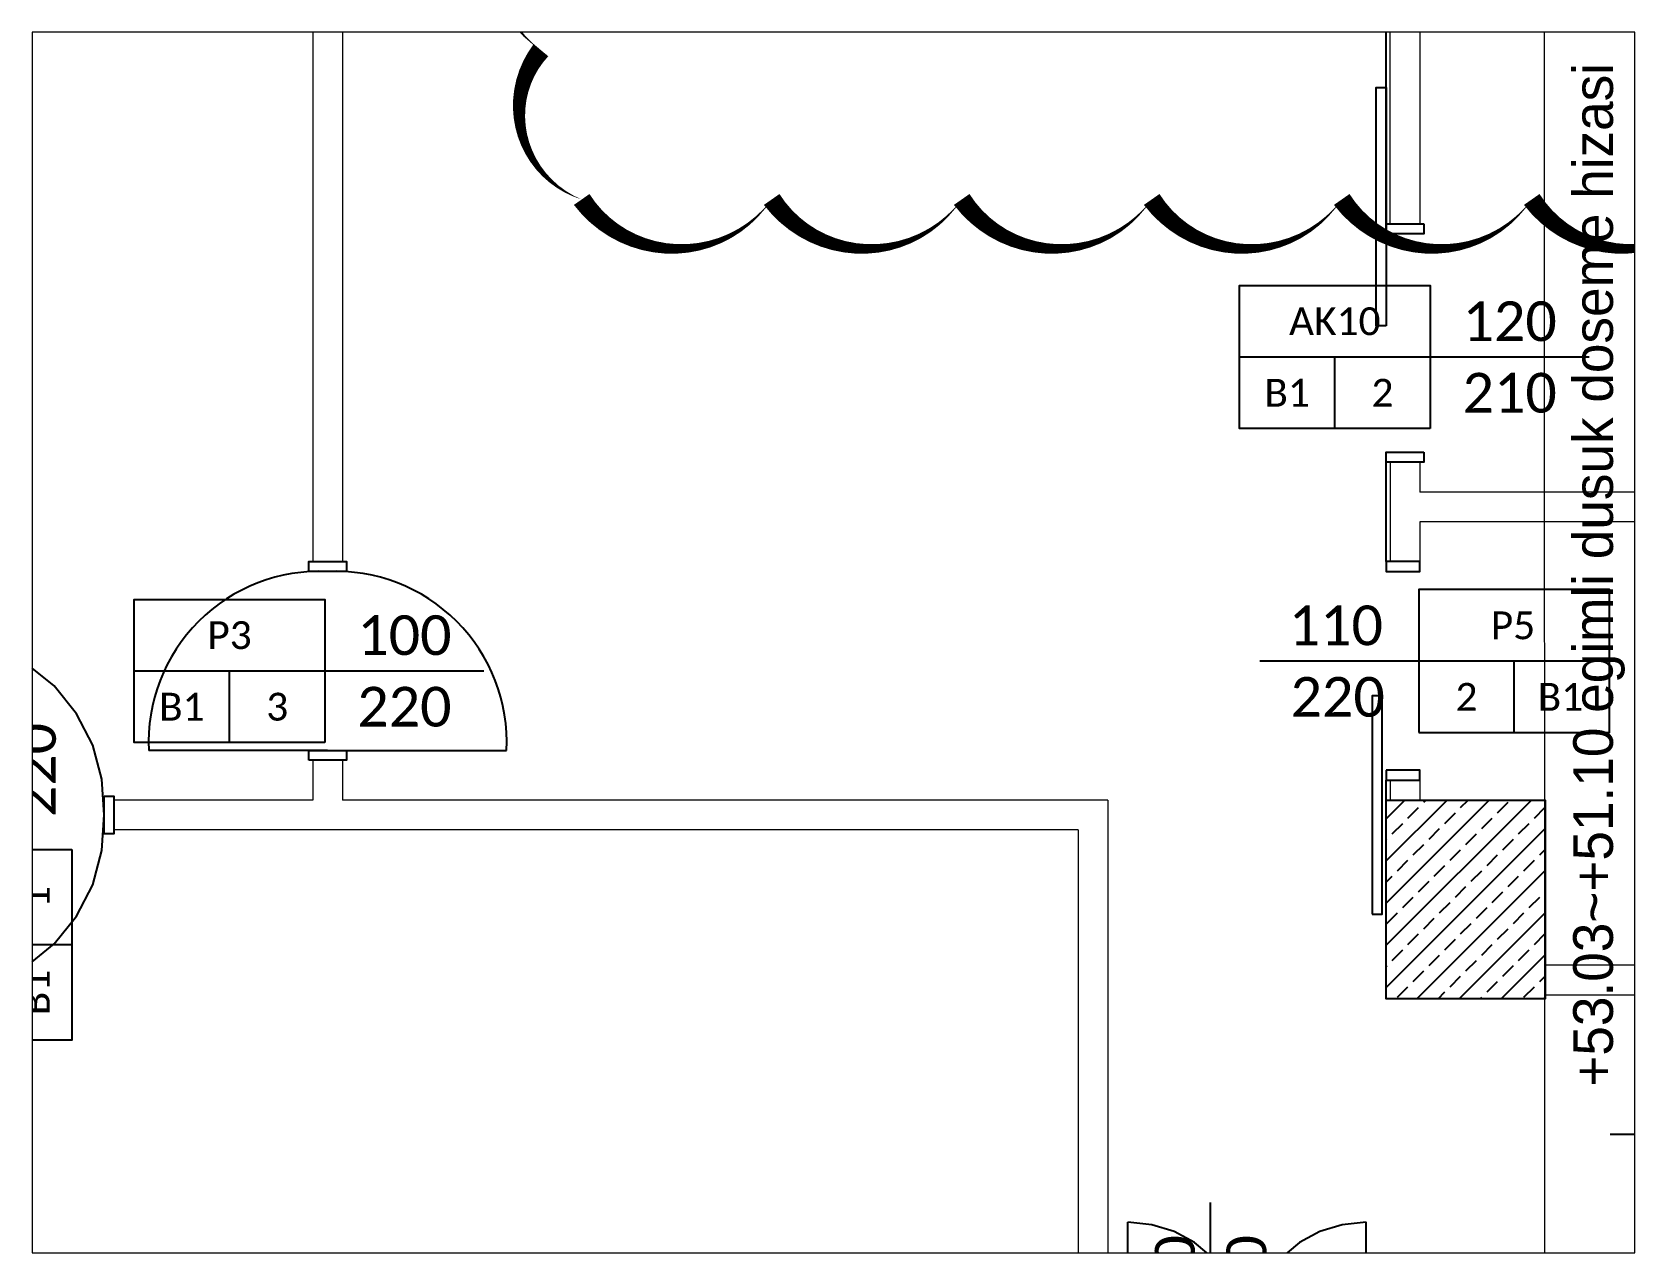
# Paper-space layout 'Layout1' of a CAD drawing. Header units: metres. Extents: x 1.05 to 9.45, y 0.8 to 7.2.
# The model-space entities are those that its viewports show. They can reach past a viewport. Long polylines and large blocks are cut down to what shows.
import ezdxf
from ezdxf.enums import TextEntityAlignment as Align

# ---------------------------------------------------------------- set-up
doc = ezdxf.new("R2010")
doc.units = ezdxf.units.M
doc.header["$MEASUREMENT"] = 0
doc.linetypes.add('DOT2', pattern=[0.125, 0, -0.125])
doc.linetypes.add('HIDDEN', pattern=[9.525, 6.35, -3.175])
doc.layers.get('0').update_dxf_attribs({"color": 30, "lineweight": 0})
for name, color, linetype in [('AG-DOOR', 2, 'Continuous'), ('AG-DOOR-NOTATION-WOODDEN', 60, 'Continuous'), ('AG-DOOR-OPENING', 9, 'HIDDEN'), ('AG-DOOR-POLYETHYLENE', 213, 'Continuous'), ('AG-PLASTER', 73, 'Continuous'), ('V-0_Hatch_Concrete', 252, 'Continuous'), ('V-2_Column', 160, 'Continuous')]:
    doc.layers.add(name, color=color, linetype=linetype)
for name, color, linetype, lineweight in [('AG-Wall', 4, 'Continuous', 20), ('HOLD', 7, 'Continuous', 0), ('shaft', 3, 'Continuous', 20)]:
    doc.layers.add(name, color=color, linetype=linetype, lineweight=lineweight)
doc.styles.add('CALIBRI LIGHT', font='calibril.ttf')
doc.styles.add('IIS IKEA SANS', font='')
doc.styles.get('IIS IKEA SANS').set_extended_font_data('IKEA Sans')

# ---------------------------------------------------------------- blocks, each defined once
blk = doc.blocks.new('$0$150714_ARSA$0$KOLON 80X120')
at = {"layer": 'V-0_Hatch_Concrete'}
h = blk.add_hatch(dxfattribs=at)
h.set_pattern_fill('ANSI33', color=256, scale=60)
h.set_pattern_definition([(45, (-19036.79, -4512.143), (-10.606602, 10.606602), []), (45, (-19026.183, -4512.143), (-10.606602, 10.606602), [7.5, -3.75])])
h.paths.add_polyline_path([(0, 100), (80, 100), (80, 0), (0, 0)])
blk.add_lwpolyline([(0, 100), (80, 100), (80, 0), (0, 0), (0, 100)])
blk = doc.blocks.new('*U118')
blk.add_lwpolyline([(1000, -450), (2200, -450), (2200, 450), (1000, 450)], close=True)
for points in [[(2200, 0), (0, 0)], [(1600, -450), (1600, 0)]]:
    blk.add_lwpolyline(points)
at = {"style": 'CALIBRI LIGHT'}
for tag, height, p in [('GENİŞLİK', 250, (500, 225)), ('KAPIKODU', 175, (1600, 225)), ('YÜKSEKLİK', 250, (500, -225)), ('KATTAKI.SAYISI', 175, (1300, -225)), ('BULUNDUGU.KAT', 175, (1900, -225))]:
    blk.add_attdef(tag, text='', height=height, dxfattribs=at).set_placement(p, align=Align.MIDDLE_CENTER)

msp = doc.modelspace()

# ---------------------------------------------------------------- linework, layer by layer
at = {"layer": 'AG-DOOR'}
for points in [[(-918.44, -4707.29), (-923.44, -4707.29), (-923.44, -4587.29), (-918.44, -4587.29), (-918.44, -4707.29)], [(-899.44, -4655.88), (-899.44, -4660.88), (-918.44, -4660.88), (-918.44, -4655.88), (-899.44, -4655.88)], [(-899.44, -4770.88), (-899.44, -4775.88), (-918.44, -4775.88), (-918.44, -4770.88), (-899.44, -4770.88)]]:
    msp.add_lwpolyline(points, dxfattribs=at)
at = {"layer": 'AG-DOOR', "ltscale": 0.3}
for points in [[(-1460.44, -4830.88), (-1460.44, -4825.88), (-1441.44, -4825.88), (-1441.44, -4830.88)], [(-918.44, -4825.88), (-918.44, -4830.88), (-901.44, -4830.88), (-901.44, -4825.88)], [(-925.44, -5003.38), (-920.44, -5003.38), (-920.44, -4893.38), (-925.44, -4893.38)], [(-1460.44, -4925.88), (-1460.44, -4920.88), (-1441.44, -4920.88), (-1441.44, -4925.88)], [(-918.44, -4930.88), (-918.44, -4935.88), (-901.44, -4935.88), (-901.44, -4930.88)], [(-1563.44, -4943.88), (-1558.44, -4943.88), (-1558.44, -4962.88), (-1563.44, -4962.88)]]:
    msp.add_lwpolyline(points, close=True, dxfattribs=at)
at = {"layer": 'AG-DOOR-OPENING', "ltscale": 150}
for points in [[(-1450.94, -4920.88), (-1540.93, -4920.88)], [(-1450.94, -4920.88), (-1360.94, -4920.88)], [(-1048.43, -5218.38), (-1048.43, -5158.38)], [(-928.44, -5218.38), (-928.44, -5158.38)]]:
    msp.add_lwpolyline(points, dxfattribs=at)
for centre, radius, start, end in [((-1455.03, -4916.79), 86, 87.27257, 182.72743), ((-1446.84, -4916.79), 86, 357.27257, 92.72743), ((-1649.34, -4949.29), 86, 357.27257, 92.72743), ((-1649.34, -4957.47), 86, 267.27257, 2.72743), ((-1048.43, -5218.38), 60, 0, 90), ((-928.44, -5218.38), 60, 90, 180)]:
    msp.add_arc(centre, radius, start, end, dxfattribs=at)
at = {"layer": 'AG-PLASTER'}
for p, q in [((-918.44, -4655.88), (-918.44, -4537.88)), ((-918.44, -4825.88), (-918.44, -4775.88)), ((-918.44, -4945.88), (-918.44, -4935.88))]:
    msp.add_line(p, q, dxfattribs=at)
at = {"layer": 'AG-Wall', "ltscale": 0.3}
for p, q in [((-1458.44, -4203.88), (-1458.44, -4825.88)), ((-1443.43, -4203.88), (-1443.44, -4825.88)), ((-1443.44, -4925.88), (-1458.44, -4925.88)), ((-1458.44, -4925.88), (-1458.44, -4945.88)), ((-1443.44, -4925.88), (-1443.44, -4945.88))]:
    msp.add_line(p, q, dxfattribs=at)
at = {"layer": 'AG-Wall', "linetype": 'Continuous', "transparency": 33554687}
for p, q in [((-901.44, -4205.88), (-901.44, -4655.88)), ((-916.44, -4655.88), (-916.44, -4537.88))]:
    msp.add_line(p, q, dxfattribs=at)
at = {"layer": 'AG-Wall', "ltscale": 2.5}
for p, q in [((-901.44, -4775.88), (-916.44, -4775.88)), ((-916.44, -4775.88), (-916.44, -4825.88)), ((-901.44, -4775.88), (-901.44, -4790.88)), ((-343.44, -4790.88), (-901.44, -4790.88)), ((-343.44, -4805.88), (-901.44, -4805.88)), ((-901.44, -4805.88), (-901.44, -4825.88)), ((-918.44, -4825.88), (-901.44, -4825.88)), ((-918.44, -4935.88), (-901.44, -4935.88)), ((-916.44, -4935.88), (-916.44, -4945.88)), ((-901.44, -4935.88), (-901.44, -4945.88)), ((-1058.44, -4945.88), (-1058.44, -5210.88)), ((-1073.44, -4960.88), (-1073.44, -5210.88)), ((-838.44, -5028.88), (-383.44, -5028.88)), ((-838.44, -5043.88), (-738.44, -5043.88))]:
    msp.add_line(p, q, dxfattribs=at)
at = {"layer": 'AG-Wall'}
for p, q in [((-1458.44, -4825.88), (-1443.44, -4825.88)), ((-1458.44, -4945.88), (-1558.44, -4945.88)), ((-1558.44, -4960.88), (-1558.44, -4945.88)), ((-1058.44, -4945.88), (-1443.44, -4945.88)), ((-1073.44, -4960.88), (-1558.44, -4960.88))]:
    msp.add_line(p, q, dxfattribs=at)
at = {"layer": 'AG-Wall', "linetype": 'Continuous', "transparency": 33554687}
msp.add_lwpolyline([(-916.44, -4655.88), (-901.44, -4655.88)], dxfattribs=at)
at = {"layer": 'HOLD'}
msp.add_lwpolyline([(-1343.62, -4105.05, 0, 9.56, -0.520567), (-1248.03, -4105.05, 0, 9.56, -0.520567), (-1152.43, -4105.05, 0, 9.56, -0.520567), (-1056.83, -4105.05, 0, 9.56, -0.520567), (-961.24, -4105.05, 0, 9.56, -0.520567), (-865.64, -4105.05, 0, 9.56, -0.520567), (-770.05, -4105.05, 0, 9.56, -0.520567), (-742.32, -4172.92, 0, 9.56, -0.520567), (-742.32, -4268.52, 0, 9.56, -0.520567), (-742.32, -4364.11, 0, 9.56, -0.520567), (-742.32, -4459.71, 0, 9.56, -0.520567), (-742.32, -4555.3, 0, 9.56, -0.520567), (-749.57, -4643.65, 0, 9.56, -0.520567), (-845.17, -4643.65, 0, 9.56, -0.520567), (-940.76, -4643.65, 0, 9.56, -0.520567), (-1036.36, -4643.65, 0, 9.56, -0.520567), (-1131.95, -4643.65, 0, 9.56, -0.520567), (-1227.55, -4643.65, 0, 9.56, -0.520567), (-1323.14, -4643.65, 0, 9.56, -0.520567), (-1343.62, -4568.53, 0, 9.56, -0.520567), (-1343.62, -4472.93, 0, 9.56, -0.520567), (-1343.62, -4377.34, 0, 9.56, -0.520567), (-1343.62, -4281.74, 0, 9.56, -0.520567), (-1343.62, -4186.15, 0, 9.56, -0.520567)], format="xyseb", close=True, dxfattribs=at)
at = {"layer": 'shaft', "linetype": 'DOT2', "ltscale": 200}
msp.add_line((-838.44, -8405.88), (-838.74, -4095.88), dxfattribs=at)

# ---------------------------------------------------------------- block references
at = {"layer": 'AG-DOOR-NOTATION-WOODDEN', "ltscale": 0.3}
ref = msp.add_blockref('*U118', (-816.26, -4722.93), dxfattribs=dict(at, xscale=-0.08000000000000002, yscale=0.08000000000000002, zscale=0.08000000000000002))
ref.add_attrib('BULUNDUGU.KAT', 'B1', dxfattribs={"layer": '0', "height": 14, "style": 'CALIBRI LIGHT'}).set_placement((-968.26, -4740.93), align=Align.MIDDLE_CENTER)
ref.add_attrib('KATTAKI.SAYISI', '2', dxfattribs={"layer": '0', "height": 14, "style": 'CALIBRI LIGHT'}).set_placement((-920.26, -4740.93), align=Align.MIDDLE_CENTER)
ref.add_attrib('KAPIKODU', 'AK10', dxfattribs={"layer": '0', "height": 14, "style": 'CALIBRI LIGHT'}).set_placement((-944.26, -4704.93), align=Align.MIDDLE_CENTER)
ref.add_attrib('YÜKSEKLİK', '210', dxfattribs={"layer": '0', "height": 20, "style": 'CALIBRI LIGHT'}).set_placement((-856.26, -4740.93), align=Align.MIDDLE_CENTER)
ref.add_attrib('GENİŞLİK', '120', dxfattribs={"layer": '0', "height": 20, "style": 'CALIBRI LIGHT'}).set_placement((-856.26, -4704.93), align=Align.MIDDLE_CENTER)
at = {"layer": 'AG-DOOR-POLYETHYLENE'}
ref = msp.add_blockref('*U118', (-1372.31, -4880.91), dxfattribs=dict(at, xscale=-0.08000000000000002, yscale=0.08000000000000002, zscale=0.08000000000000002))
ref.add_attrib('BULUNDUGU.KAT', 'B1', dxfattribs={"layer": '0', "height": 14, "style": 'CALIBRI LIGHT'}).set_placement((-1524.31, -4898.91), align=Align.MIDDLE_CENTER)
ref.add_attrib('KATTAKI.SAYISI', '3', dxfattribs={"layer": '0', "height": 14, "style": 'CALIBRI LIGHT'}).set_placement((-1476.31, -4898.91), align=Align.MIDDLE_CENTER)
ref.add_attrib('KAPIKODU', 'P3', dxfattribs={"layer": '0', "height": 14, "style": 'CALIBRI LIGHT'}).set_placement((-1500.31, -4862.91), align=Align.MIDDLE_CENTER)
ref.add_attrib('YÜKSEKLİK', '220', dxfattribs={"layer": '0', "height": 20, "style": 'CALIBRI LIGHT'}).set_placement((-1412.31, -4898.91), align=Align.MIDDLE_CENTER)
ref.add_attrib('GENİŞLİK', '100', dxfattribs={"layer": '0', "height": 20, "style": 'CALIBRI LIGHT'}).set_placement((-1412.31, -4862.91), align=Align.MIDDLE_CENTER)
ref = msp.add_blockref('*U118', (-982.03, -4875.97), dxfattribs=dict(at, xscale=0.08000000000000002, yscale=0.08000000000000002, zscale=0.08000000000000002))
ref.add_attrib('BULUNDUGU.KAT', 'B1', dxfattribs={"layer": '0', "height": 14, "style": 'CALIBRI LIGHT'}).set_placement((-830.77, -4893.97), align=Align.MIDDLE_CENTER)
ref.add_attrib('KATTAKI.SAYISI', '2', dxfattribs={"layer": '0', "height": 14, "style": 'CALIBRI LIGHT'}).set_placement((-877.99, -4893.97), align=Align.MIDDLE_CENTER)
ref.add_attrib('KAPIKODU', 'P5', dxfattribs={"layer": '0', "height": 14, "style": 'CALIBRI LIGHT'}).set_placement((-854.61, -4857.97), align=Align.MIDDLE_CENTER)
ref.add_attrib('YÜKSEKLİK', '220', dxfattribs={"layer": '0', "height": 20, "style": 'CALIBRI LIGHT'}).set_placement((-942.78, -4893.97), align=Align.MIDDLE_CENTER)
ref.add_attrib('GENİŞLİK', '110', dxfattribs={"layer": '0', "height": 20, "style": 'CALIBRI LIGHT'}).set_placement((-943.72, -4857.97), align=Align.MIDDLE_CENTER)
ref = msp.add_blockref('*U118', (-1615.71, -4890.78), dxfattribs=dict(at, xscale=-0.08000000000000002, yscale=0.08000000000000002, zscale=0.08000000000000002, rotation=90))
ref.add_attrib('BULUNDUGU.KAT', 'B1', dxfattribs={"layer": '0', "height": 14, "rotation": 90, "style": 'CALIBRI LIGHT'}).set_placement((-1597.71, -5042.78), align=Align.MIDDLE_CENTER)
ref.add_attrib('KATTAKI.SAYISI', '1', dxfattribs={"layer": '0', "height": 14, "rotation": 90, "style": 'CALIBRI LIGHT'}).set_placement((-1597.71, -4994.78), align=Align.MIDDLE_CENTER)
ref.add_attrib('KAPIKODU', 'P3', dxfattribs={"layer": '0', "height": 14, "rotation": 90, "style": 'CALIBRI LIGHT'}).set_placement((-1633.71, -5018.78), align=Align.MIDDLE_CENTER)
ref.add_attrib('YÜKSEKLİK', '220', dxfattribs={"layer": '0', "height": 20, "rotation": 90, "style": 'CALIBRI LIGHT'}).set_placement((-1597.71, -4930.78), align=Align.MIDDLE_CENTER)
ref.add_attrib('GENİŞLİK', '100', dxfattribs={"layer": '0', "height": 20, "rotation": 90, "style": 'CALIBRI LIGHT'}).set_placement((-1633.71, -4930.78), align=Align.MIDDLE_CENTER)
ref = msp.add_blockref('*U118', (-805.77, -5114.17), dxfattribs=dict(at, xscale=0.08000000000000002, yscale=0.08000000000000002, zscale=0.08000000000000002))
ref.add_attrib('BULUNDUGU.KAT', 'B1', dxfattribs={"layer": '0', "height": 14, "style": 'CALIBRI LIGHT'}).set_placement((-654.51, -5132.17), align=Align.MIDDLE_CENTER)
ref.add_attrib('KATTAKI.SAYISI', '1', dxfattribs={"layer": '0', "height": 14, "style": 'CALIBRI LIGHT'}).set_placement((-702.51, -5132.17), align=Align.MIDDLE_CENTER)
ref.add_attrib('KAPIKODU', 'P5', dxfattribs={"layer": '0', "height": 14, "style": 'CALIBRI LIGHT'}).set_placement((-678.35, -5096.17), align=Align.MIDDLE_CENTER)
ref.add_attrib('YÜKSEKLİK', '220', dxfattribs={"layer": '0', "height": 20, "style": 'CALIBRI LIGHT'}).set_placement((-766.52, -5132.17), align=Align.MIDDLE_CENTER)
ref.add_attrib('GENİŞLİK', '110', dxfattribs={"layer": '0', "height": 20, "style": 'CALIBRI LIGHT'}).set_placement((-767.46, -5096.17), align=Align.MIDDLE_CENTER)
ref = msp.add_blockref('*U118', (-1006.74, -5148.5), dxfattribs=dict(at, xscale=-0.08000000000000002, yscale=0.08000000000000002, zscale=0.08000000000000002, rotation=90))
ref.add_attrib('BULUNDUGU.KAT', 'B1', dxfattribs={"layer": '0', "height": 14, "rotation": 90, "style": 'CALIBRI LIGHT'}).set_placement((-988.74, -5300.5), align=Align.MIDDLE_CENTER)
ref.add_attrib('KATTAKI.SAYISI', '1', dxfattribs={"layer": '0', "height": 14, "rotation": 90, "style": 'CALIBRI LIGHT'}).set_placement((-988.74, -5252.5), align=Align.MIDDLE_CENTER)
ref.add_attrib('KAPIKODU', 'P4', dxfattribs={"layer": '0', "height": 14, "rotation": 90, "style": 'CALIBRI LIGHT'}).set_placement((-1024.74, -5276.5), align=Align.MIDDLE_CENTER)
ref.add_attrib('YÜKSEKLİK', '220', dxfattribs={"layer": '0', "height": 20, "rotation": 90, "style": 'CALIBRI LIGHT'}).set_placement((-988.74, -5188.5), align=Align.MIDDLE_CENTER)
ref.add_attrib('GENİŞLİK', '130', dxfattribs={"layer": '0', "height": 20, "rotation": 90, "style": 'CALIBRI LIGHT'}).set_placement((-1024.74, -5188.5), align=Align.MIDDLE_CENTER)
at = {"layer": 'V-2_Column'}
msp.add_blockref('$0$150714_ARSA$0$KOLON 80X120', (-918.44, -5045.88), dxfattribs=at)

# ---------------------------------------------------------------- texts
at = {"layer": 'shaft', "linetype": 'DOT2', "ltscale": 200, "style": 'IIS IKEA SANS'}
msp.add_text('+53.03~+51.10 egimli dusuk doseme hizasi', height=20, rotation=90, dxfattribs=at).set_placement((-804.31, -5090.14))

psp = doc.layouts.get("Layout1")

# ---------------------------------------------------------------- viewports
at = {"layer": '0', "view_target_point": (157.2985, -26.1497)}
psp.add_viewport(center=(5.25, 4), size=(8.4, 6.4), view_center_point=(-1353.748, -4840.4572), view_height=614.399963, dxfattribs=at)

doc.saveas('drawing.dxf')
